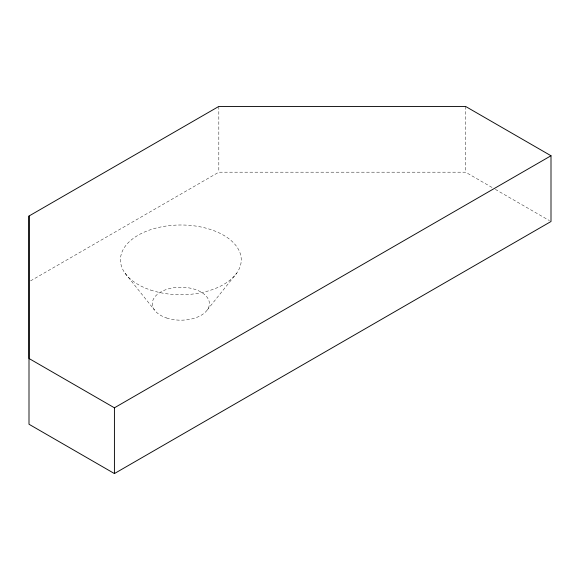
<?xml version="1.0" encoding="UTF-8"?>
<svg xmlns="http://www.w3.org/2000/svg" width="580" height="580" viewBox="0 0 580 580"><rect width="100%" height="100%" fill="white"/><g stroke="black" fill="none" stroke-linecap="round" stroke-linejoin="round"><path stroke-width="0.43" stroke-dasharray="2.9 2.17" d="M207.234 310.01L236.655 273.209M30.566 280.872L218.819 172.188L465.58 172.188L492.224 187.572M495.363 189.385L549.434 220.603M125.055 273.209L154.476 310.01M465.58 106.437L465.58 172.188M218.819 106.437L218.819 172.188M150.655 290.065A60.4 34.873 0 0 0 241.251 259.862A60.4 34.873 0 0 0 150.655 229.665A60.4 34.873 0 0 0 150.655 290.065M166.583 317.978A28.55 16.479 0 0 0 209.402 303.702A28.55 16.479 0 0 0 166.583 289.427A28.55 16.479 0 0 0 166.583 317.978"/><path stroke-width="0.87" d="M29 216.028L29 358.491L114.419 407.812L551 155.752L551 221.509L114.419 473.563L29 424.248L29 216.028L218.819 106.437L465.58 106.437L551 155.752M114.419 407.812L114.419 473.563"/></g></svg>
